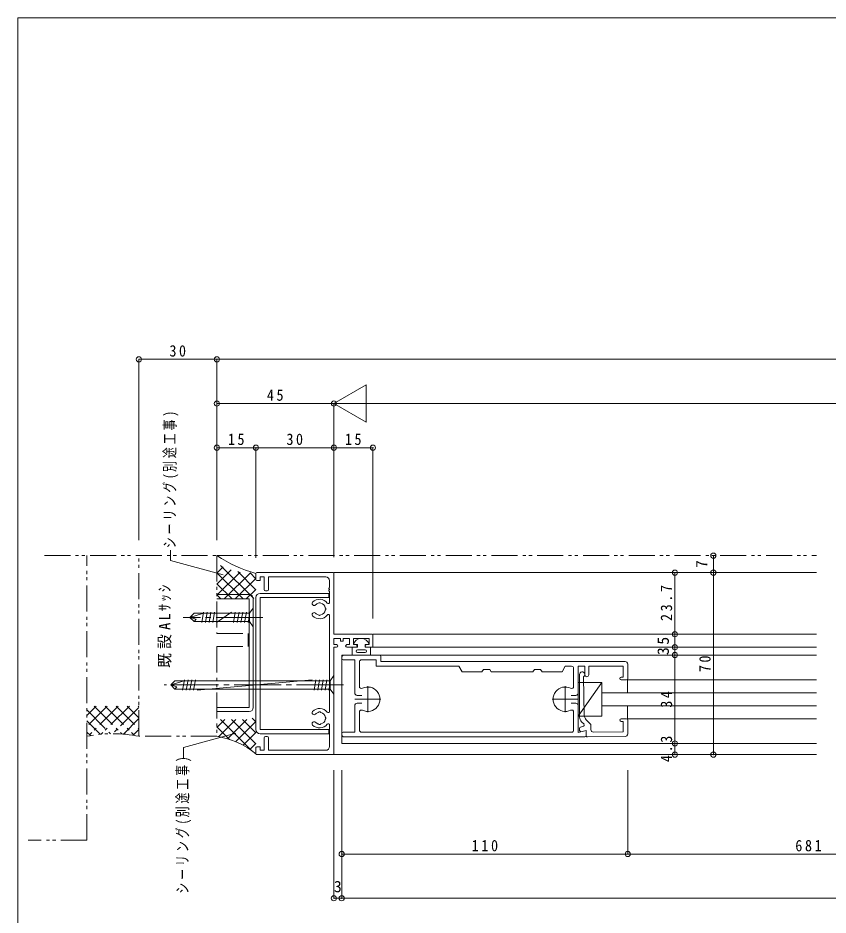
# Model space of a CAD drawing. Units: millimetres at full size, sheet at 1:2. Extents: x -822 to 1661, y -1752 to -1205.
# Drawn here: x 857.6 to 1169.1, y -1550.5 to -1205.4 of the extents above; entities that cross this region are included whole.
import ezdxf
from ezdxf.enums import TextEntityAlignment as Align

# ---------------------------------------------------------------- set-up
doc = ezdxf.new("R2010")
doc.units = ezdxf.units.MM
doc.header["$LTSCALE"] = 2
doc.header["$PDMODE"] = 32
doc.header["$PDSIZE"] = 2
doc.linetypes.add('CHAIN2', pattern=[12, 9, -1, 1, -1])
doc.linetypes.add('DOUBLE_CHAIN1', pattern=[8.8, 5, -1, 0.6, -0.6, 0.6, -1])
for name, color, linetype, lineweight in [('0-0_free', 7, 'Continuous', 15), ('2-9_hojyosenn', 6, 'Continuous', 9), ('2-A_syouji', 7, 'Continuous', 15), ('F-E', 5, 'Continuous', 9)]:
    doc.layers.add(name, color=color, linetype=linetype, lineweight=lineweight)
doc.styles.add('ＭＳ ゴシック', font='')
doc.styles.get('ＭＳ ゴシック').set_extended_font_data('MS Gothic')

# ---------------------------------------------------------------- blocks, each defined once
blk = doc.blocks.new('FBA176n.')
at = {"layer": '0-0_free'}
for p, q in [((0, 1346), (0, 1394)), ((594, 1400), (6, 1400)), ((600, 926), (600, 1394)), ((33, 1340), (6, 1340)), ((63, 1367), (33, 1367)), ((33, 1340), (33, 1367)), ((63, 1270), (63, 1367)), ((537, 1367), (97, 1367)), ((97, 1270), (97, 1367)), ((567, 1286), (567, 1337)), ((73, 1260), (87, 1260)), ((567, 1172.31), (567, 1255.67)), ((486.87, 1168.08), (480, 1163.87)), ((500, 1163.87), (493.13, 1168.08)), ((533.87, 1130), (538.08, 1123.13)), ((538.08, 1116.87), (533.87, 1110)), ((486.87, 1071.92), (480, 1076.13)), ((500, 1076.13), (493.13, 1071.92)), ((567, 332.31), (567, 1067.69)), ((894, 926), (600, 926)), ((900, 920), (900, 826)), ((600, 846), (600, 893)), ((650, 893), (600, 893)), ((620, 846), (600, 846)), ((650, 873), (650, 893)), ((670, 873), (650, 873)), ((720, 893), (670, 893)), ((670, 873), (670, 893)), ((720, 846), (700, 846)), ((720, 846), (720, 893)), ((750, 846), (750, 893)), ((870, 893), (750, 893)), ((770, 846), (750, 846)), ((870, 846), (850, 846)), ((870, 846), (870, 893)), ((600, 6), (600, 826)), ((620, 826), (600, 826)), ((770, 826), (700, 826)), ((900, 826), (850, 826)), ((486.87, 328.08), (480, 323.87)), ((500, 323.87), (493.13, 328.08)), ((533.87, 290), (538.08, 283.13)), ((538.08, 276.87), (533.87, 270)), ((486.87, 231.92), (480, 236.13)), ((500, 236.13), (493.13, 231.92)), ((567, 63), (567, 227.69)), ((73, 140), (87, 140)), ((63, 130), (63, 33)), ((97, 130), (97, 33)), ((0, 54), (0, 6)), ((33, 60), (6, 60)), ((6, 0), (594, 0)), ((33, 60), (33, 33)), ((33, 33), (63, 33)), ((97, 33), (537, 33))]:
    blk.add_line(p, q, dxfattribs=at)
for centre, radius, start, end in [((6, 1394), 6, 90, 180), ((594, 1394), 6, 0, 90), ((6, 1346), 6, 180, 270), ((537, 1337), 30, 0, 90), ((73, 1270), 10, 180, 270), ((87, 1270), 10, 270, 0), ((567, 1280), 6, 90, 246.42182), ((567, 1261.67), 6, 113.57818, 270), ((563, 1270.83), 4, 293.57818, 66.42182), ((490, 1120), 75, 37.9791, 135.52249), ((447.19, 1162.04), 15, 135.52249, 315.52249), ((490, 1120), 45, 102.83959, 135.52249), ((490, 1162.96), 6, 58.51179, 121.48821), ((490, 1120), 45, 12.83959, 77.16041), ((490, 1120), 45, 282.83959, 347.16041), ((532.96, 1120), 6, 328.51179, 31.48821), ((557, 1172.31), 10, 217.9791, 0), ((447.19, 1077.96), 15, 44.47751, 224.47751), ((490, 1120), 75, 224.47751, 322.0209), ((490, 1120), 45, 224.47751, 257.16041), ((490, 1077.04), 6, 238.51179, 301.48821), ((557, 1067.69), 10, 0, 142.0209), ((894, 920), 6, 0, 90), ((620, 836), 10, 270, 90), ((700, 836), 10, 90, 270), ((770, 836), 10, 270, 90), ((850, 836), 10, 90, 270), ((490, 280), 75, 37.9791, 135.52249), ((447.19, 322.04), 15, 135.52249, 315.52249), ((490, 280), 45, 102.83959, 135.52249), ((490, 322.96), 6, 58.51179, 121.48821), ((490, 280), 45, 12.83959, 77.16041), ((532.96, 280), 6, 328.51179, 31.48821), ((557, 332.31), 10, 217.9791, 0), ((447.19, 237.96), 15, 44.47751, 224.47751), ((490, 280), 75, 224.47751, 322.0209), ((490, 280), 45, 224.47751, 257.16041), ((490, 237.04), 6, 238.51179, 301.48821), ((490, 280), 45, 282.83959, 347.16041), ((557, 227.69), 10, 0, 142.0209), ((73, 130), 10, 90, 180), ((87, 130), 10, 0, 90), ((6, 54), 6, 90, 180), ((6, 6), 6, 180, 270), ((537, 63), 30, 270, 0), ((594, 6), 6, 270, 0)]:
    blk.add_arc(centre, radius, start, end, dxfattribs=at)

msp = doc.modelspace()

# ---------------------------------------------------------------- linework, layer by layer
at = {"layer": '2-9_hojyosenn', "color": 2, "linetype": 'DOUBLE_CHAIN1', "lineweight": 15}
for p, q in [((867.705, -1412.271), (934.079, -1412.271)), ((934.079, -1412.271), (934.079, -1442.271)), ((934.079, -1442.271), (946.079, -1442.271)), ((946.079, -1442.271), (946.079, -1447.271)), ((934.079, -1447.271), (934.079, -1481.771)), ((934.079, -1447.271), (946.079, -1447.271))]:
    msp.add_line(p, q, dxfattribs=at)
at = {"layer": '2-9_hojyosenn', "color": 5}
for p, q in [((946.479, -1427.271), (934.079, -1427.271)), ((946.479, -1428.871), (934.079, -1428.871)), ((946.479, -1428.871), (946.479, -1470.671)), ((948.079, -1428.871), (948.079, -1470.671)), ((934.079, -1470.671), (946.479, -1470.671)), ((946.479, -1472.271), (934.079, -1472.271))]:
    msp.add_line(p, q, dxfattribs=at)
at = {"layer": '2-9_hojyosenn'}
for p, q in [((928.869, -1434.437), (923.675, -1436.037)), ((946.579, -1434.437), (925.275, -1434.437)), ((928.94, -1434.037), (928.235, -1438.037)), ((930.351, -1434.037), (929.646, -1438.037)), ((931.762, -1434.037), (931.057, -1438.037)), ((933.173, -1434.037), (932.468, -1438.037)), ((939.751, -1434.037), (933.879, -1438.037)), ((941.162, -1434.037), (940.457, -1438.037)), ((942.573, -1434.037), (941.868, -1438.037)), ((943.984, -1434.037), (943.279, -1438.037)), ((945.395, -1434.037), (944.69, -1438.037)), ((946.579, -1435.327), (946.101, -1438.037)), ((948.079, -1432.437), (946.579, -1434.437)), ((948.079, -1432.437), (948.079, -1439.637)), ((948.079, -1432.837), (948.079, -1439.237)), ((925.275, -1437.637), (923.675, -1436.037)), ((946.579, -1437.637), (948.079, -1439.637)), ((979.079, -1458.421), (977.579, -1460.421)), ((979.079, -1458.421), (979.079, -1465.621)), ((979.079, -1458.821), (979.079, -1465.221)), ((921.52, -1460.421), (916.325, -1462.021)), ((917.925, -1463.621), (916.325, -1462.021)), ((977.579, -1460.421), (917.925, -1460.421)), ((921.59, -1460.021), (920.885, -1464.021)), ((923.001, -1460.021), (922.296, -1464.021)), ((924.412, -1460.021), (923.707, -1464.021)), ((925.823, -1460.021), (925.118, -1464.021)), ((970.751, -1460.021), (926.529, -1464.021)), ((972.162, -1460.021), (971.457, -1464.021)), ((973.573, -1460.021), (972.868, -1464.021)), ((974.984, -1460.021), (974.279, -1464.021)), ((976.395, -1460.021), (975.69, -1464.021)), ((977.579, -1461.311), (977.101, -1464.021)), ((977.579, -1460.421), (977.579, -1463.621)), ((977.579, -1463.621), (917.925, -1463.621)), ((977.579, -1463.621), (979.079, -1465.621))]:
    msp.add_line(p, q, dxfattribs=at)
at = {"layer": '2-9_hojyosenn', "linetype": 'CHAIN2'}
for p, q in [((951.733, -1436.037), (921.088, -1436.037)), ((982.733, -1462.021), (913.738, -1462.021))]:
    msp.add_line(p, q, dxfattribs=at)
at = {"layer": '2-9_hojyosenn', "color": 2, "linetype": 'DOUBLE_CHAIN1', "lineweight": 15}
msp.add_lwpolyline([(934.079, -1481.771), (904.079, -1481.771), (904.079, -1412.271)], dxfattribs=at)
at = {"layer": '2-9_hojyosenn'}
for points in [[(925.275, -1434.437), (923.675, -1436.037), (926.061, -1436.729), (925.275, -1437.637)], [(946.579, -1434.437), (946.579, -1437.637), (925.275, -1437.637)], [(917.925, -1460.421), (916.325, -1462.021), (918.712, -1462.713), (917.925, -1463.621)]]:
    msp.add_lwpolyline(points, dxfattribs=at)
at = {"layer": '2-9_hojyosenn', "color": 5}
for centre, start, end in [((946.479, -1428.871), 0, 90), ((946.479, -1470.671), 270, 0)]:
    msp.add_arc(centre, 1.6, start, end, dxfattribs=at)
at = {"layer": '2-A_syouji', "color": 3, "lineweight": 9}
for p, q in [((904.079, -1336.77), (934.079, -1336.77)), ((904.079, -1336.77), (904.079, -1406.271)), ((934.079, -1336.77), (934.079, -1406.271)), ((934.079, -1336.77), (1562.402, -1336.77)), ((979.079, -1353.77), (991.53, -1346.582)), ((991.53, -1360.959), (991.53, -1346.582)), ((934.079, -1353.77), (979.079, -1353.77)), ((979.079, -1353.77), (979.079, -1412.821)), ((979.079, -1353.77), (1560.402, -1353.77)), ((979.079, -1353.77), (991.53, -1360.959)), ((934.079, -1370.77), (949.079, -1370.77)), ((949.079, -1370.77), (949.079, -1413.121)), ((949.079, -1370.77), (979.079, -1370.77)), ((979.079, -1370.77), (994.079, -1370.77)), ((994.079, -1370.77), (994.079, -1436.521)), ((1125.013, -1418.821), (1125.013, -1412.271)), ((1110.203, -1442.521), (1110.203, -1418.821)), ((1125.013, -1488.821), (1125.013, -1418.821)), ((1110.203, -1447.521), (1110.203, -1442.521)), ((1110.203, -1450.521), (1110.203, -1447.521)), ((1110.203, -1484.521), (1110.203, -1450.521)), ((1110.203, -1488.821), (1110.203, -1484.521)), ((979.079, -1544.076), (979.079, -1494.821)), ((982.079, -1544.076), (982.079, -1494.821)), ((1092.079, -1527.076), (1092.079, -1494.821)), ((982.079, -1527.076), (1092.079, -1527.076)), ((1092.079, -1527.076), (1230.983, -1527.076)), ((979.079, -1544.076), (982.079, -1544.076)), ((982.079, -1544.076), (1569.402, -1544.076))]:
    msp.add_line(p, q, dxfattribs=at)
at = {"layer": '2-A_syouji', "color": 134, "lineweight": 9}
for p, q in [((916.259, -1414.187), (916.259, -1410.161)), ((936.493, -1419.609), (916.259, -1414.187))]:
    msp.add_line(p, q, dxfattribs=at)
at = {"layer": '2-A_syouji', "color": 2, "linetype": 'DOUBLE_CHAIN1'}
for q in [(884.079, -1412.271), (861.43, -1521.771)]:
    msp.add_line((884.079, -1521.771), q, dxfattribs=at)
at = {"layer": '2-A_syouji', "color": 4, "linetype": 'DOUBLE_CHAIN1', "lineweight": 5}
for p, q in [((934.079, -1412.271), (1164.73, -1412.271)), ((887.67, -1470.136), (884.079, -1473.727)), ((891.913, -1470.136), (884.079, -1477.97)), ((884.079, -1471.642), (893.213, -1480.776)), ((896.156, -1470.136), (884.629, -1481.663)), ((886.816, -1470.136), (897.569, -1480.889)), ((900.398, -1470.136), (889.563, -1480.971)), ((891.059, -1470.136), (902.379, -1481.457)), ((904.079, -1470.698), (894.009, -1480.768)), ((895.301, -1470.136), (904.079, -1478.915)), ((899.544, -1470.136), (904.079, -1474.672)), ((903.786, -1470.136), (904.079, -1470.429)), ((884.079, -1475.885), (889.2, -1481.005)), ((904.079, -1474.94), (898.091, -1480.928)), ((884.079, -1480.128), (885.462, -1481.511)), ((904.079, -1479.183), (901.886, -1481.377))]:
    msp.add_line(p, q, dxfattribs=at)
at = {"layer": '2-A_syouji', "color": 4, "lineweight": 5}
for p, q in [((936.529, -1416.594), (934.079, -1419.044)), ((939.582, -1417.784), (934.079, -1423.286)), ((935.503, -1416.084), (948.241, -1428.821)), ((943.011, -1418.597), (934.079, -1427.529)), ((934.079, -1418.902), (943.998, -1428.821)), ((946.937, -1418.914), (937.03, -1428.821)), ((949.079, -1421.014), (941.273, -1428.821)), ((942.093, -1418.43), (949.079, -1425.417)), ((946.819, -1418.914), (949.079, -1421.174)), ((979.079, -1418.821), (1164.73, -1418.821)), ((934.079, -1423.145), (939.755, -1428.821)), ((934.079, -1427.388), (935.513, -1428.821)), ((949.079, -1425.257), (945.515, -1428.821)), ((994.079, -1442.521), (1164.73, -1442.521)), ((991.079, -1447.521), (1164.73, -1447.521)), ((982.079, -1450.521), (982.079, -1484.521)), ((982.079, -1450.521), (1164.73, -1450.521)), ((1091.939, -1460.021), (1164.73, -1460.021)), ((934.079, -1478.335), (937.143, -1475.271)), ((934.762, -1481.895), (941.386, -1475.271)), ((947.416, -1487.269), (935.418, -1475.271)), ((938.402, -1482.497), (945.629, -1475.271)), ((949.079, -1484.689), (939.661, -1475.271)), ((941.275, -1483.867), (949.079, -1476.063)), ((949.079, -1480.447), (943.903, -1475.271)), ((949.079, -1476.204), (947.646, -1474.771)), ((1091.939, -1475.021), (1164.73, -1475.021)), ((938.869, -1482.964), (934.079, -1478.175)), ((944.143, -1485.242), (949.079, -1480.305)), ((946.789, -1486.838), (949.079, -1484.548)), ((982.079, -1484.521), (1164.73, -1484.521)), ((979.079, -1488.821), (1164.73, -1488.821))]:
    msp.add_line(p, q, dxfattribs=at)
at = {"layer": '2-A_syouji', "color": 5, "lineweight": 9}
for p, q in [((949.079, -1428.421), (949.079, -1479.221)), ((950.679, -1426.821), (977.079, -1426.821)), ((950.679, -1428.421), (950.679, -1479.221)), ((977.079, -1428.421), (950.679, -1428.421)), ((977.079, -1426.821), (977.079, -1428.421)), ((977.079, -1479.221), (950.679, -1479.221)), ((977.079, -1479.221), (977.079, -1480.821)), ((977.079, -1480.821), (950.679, -1480.821))]:
    msp.add_line(p, q, dxfattribs=at)
at = {"layer": '2-A_syouji'}
for p, q in [((988.087, -1447.521), (985.887, -1447.521)), ((986.087, -1447.521), (986.087, -1450.521)), ((986.587, -1446.521), (988.087, -1446.521)), ((988.087, -1446.521), (988.087, -1447.521)), ((988.087, -1448.521), (991.087, -1448.521)), ((991.087, -1446.521), (991.087, -1447.521)), ((991.087, -1446.521), (992.592, -1446.521)), ((994.087, -1447.521), (991.087, -1447.521)), ((993.087, -1447.521), (993.087, -1450.521)), ((982.579, -1452.321), (987.079, -1452.321)), ((987.079, -1452.321), (987.079, -1465.021)), ((988.087, -1449.521), (991.087, -1449.521)), ((997.079, -1453.021), (997.079, -1451.021)), ((988.879, -1453.121), (988.879, -1462.581)), ((995.279, -1454.821), (1027.079, -1454.821)), ((997.079, -1453.021), (1091.079, -1453.021)), ((1028.339, -1457.021), (1027.079, -1454.821)), ((1036.579, -1456.021), (1038.999, -1456.021)), ((1038.999, -1456.021), (1039.579, -1457.021)), ((1056.159, -1456.021), (1055.579, -1457.021)), ((1056.159, -1456.021), (1058.579, -1456.021)), ((1059.159, -1457.021), (1058.579, -1456.021)), ((1068.079, -1454.821), (1066.799, -1457.021)), ((1068.079, -1454.821), (1070.479, -1454.821)), ((1071.279, -1455.621), (1071.279, -1462.581)), ((1073.079, -1480.321), (1073.079, -1454.821)), ((1075.579, -1454.821), (1073.079, -1454.821)), ((1075.579, -1458.061), (1075.579, -1454.821)), ((1077.079, -1458.061), (1077.079, -1454.821)), ((1077.079, -1454.821), (1090.279, -1454.821)), ((1090.279, -1459.021), (1090.279, -1454.821)), ((1092.079, -1459.521), (1092.079, -1454.021)), ((1039.579, -1457.021), (1055.579, -1457.021)), ((1059.159, -1457.021), (1066.799, -1457.021)), ((1073.579, -1458.021), (1073.579, -1474.381)), ((1075.079, -1458.881), (1075.359, -1473.661)), ((1089.579, -1459.021), (1090.279, -1459.021)), ((1073.079, -1461.021), (1082.079, -1461.021)), ((1082.079, -1461.021), (1073.079, -1474.021)), ((1082.079, -1474.021), (1082.079, -1461.021)), ((1089.579, -1460.021), (1091.579, -1460.021)), ((1091.939, -1460.021), (1091.939, -1465.021)), ((989.839, -1466.021), (988.079, -1466.021)), ((1072.079, -1466.021), (1070.319, -1466.021)), ((989.839, -1469.021), (988.079, -1469.021)), ((1072.079, -1469.021), (1070.319, -1469.021)), ((1091.939, -1475.021), (1091.939, -1470.021)), ((988.879, -1479.421), (988.879, -1472.461)), ((1071.279, -1479.421), (1071.279, -1472.461)), ((1073.079, -1474.021), (1082.079, -1474.021)), ((1074.319, -1476.161), (1075.259, -1477.101)), ((1077.879, -1477.181), (1076.099, -1475.381)), ((1089.579, -1475.021), (1091.579, -1475.021)), ((1090.279, -1476.021), (1089.579, -1476.021)), ((1090.279, -1480.041), (1090.279, -1476.021)), ((1092.079, -1480.841), (1092.079, -1475.521)), ((989.679, -1480.221), (1070.479, -1480.221)), ((1076.079, -1479.521), (1073.079, -1480.321)), ((1073.579, -1479.521), (1073.579, -1478.701)), ((1074.099, -1480.041), (1073.579, -1479.521)), ((1075.039, -1477.941), (1073.939, -1478.221)), ((1076.079, -1479.521), (1074.099, -1480.041)), ((1076.079, -1479.521), (1076.079, -1481.521)), ((1077.879, -1477.221), (1077.879, -1479.181)), ((1090.279, -1480.041), (1078.899, -1480.181)), ((983.079, -1482.021), (1075.579, -1482.021)), ((1091.099, -1481.841), (1076.579, -1482.021))]:
    msp.add_line(p, q, dxfattribs=at)
at = {"layer": '2-A_syouji', "linetype": 'CHAIN2'}
for p, q in [((992.079, -1462.521), (992.079, -1472.521)), ((1068.079, -1462.521), (1068.079, -1472.521)), ((997.079, -1467.521), (987.079, -1467.521)), ((1073.079, -1467.521), (1063.079, -1467.521))]:
    msp.add_line(p, q, dxfattribs=at)
at = {"layer": '2-A_syouji', "color": 1, "lineweight": 9}
for p, q in [((1164.73, -1465.021), (1082.079, -1465.021)), ((1164.73, -1470.021), (1082.079, -1470.021))]:
    msp.add_line(p, q, dxfattribs=at)
at = {"layer": '2-A_syouji'}
for points in [[(995.279, -1454.821), (995.279, -1452.321), (989.679, -1452.321)], [(1028.339, -1457.021), (1035.999, -1457.021), (1036.579, -1456.021)], [(987.079, -1470.021), (987.079, -1480.221), (982.579, -1480.221)]]:
    msp.add_lwpolyline(points, dxfattribs=at)
at = {"layer": '2-A_syouji', "color": 134, "lineweight": 9}
msp.add_lwpolyline([(941.404, -1480.631), (921.169, -1486.053), (921.169, -1490.08)], dxfattribs=at)
at = {"layer": '2-A_syouji', "color": 4, "lineweight": 5}
for centre, radius, start, end in [((962.915, -1368.974), 52.02, 236.33574, 254.57506), ((928.592, -1514.006), 32.699, 51.20498, 80.33953)]:
    msp.add_arc(centre, radius, start, end, dxfattribs=at)
at = {"layer": '2-A_syouji', "color": 5, "lineweight": 9}
for centre, start, end in [((950.679, -1428.421), 90, 180), ((950.679, -1479.221), 180, 270)]:
    msp.add_arc(centre, 1.6, start, end, dxfattribs=at)
at = {"layer": '2-A_syouji'}
for centre, radius, start, end in [((989.587, -1447.201), 3.08, 12.68, 167.32), ((988.087, -1449.021), 0.5, 90, 180), ((988.087, -1449.021), 0.5, 180, 270), ((991.087, -1449.021), 0.5, 0, 90), ((991.087, -1449.021), 0.5, 270, 0), ((983.079, -1451.521), 1, 90, 180), ((982.579, -1451.821), 0.5, 180, 270), ((989.679, -1453.121), 0.8, 90, 180), ((996.579, -1451.021), 0.5, 0, 90), ((1070.479, -1455.621), 0.8, 0, 90), ((1091.079, -1454.021), 1, 0, 90), ((1074.579, -1458.021), 1, 300, 180), ((1076.339, -1458.081), 0.76, 180, 0), ((1089.579, -1459.521), 0.5, 90, 270), ((1091.579, -1459.521), 0.5, 270, 0), ((989.679, -1462.581), 0.8, 180, 295.87), ((992.079, -1467.521), 4.7, 244.13, 115.87), ((1068.079, -1467.521), 4.7, 64.13, 295.87), ((1070.479, -1462.581), 0.8, 244.13, 0), ((988.079, -1465.021), 1, 180, 270), ((1072.079, -1465.021), 1, 270, 0), ((988.079, -1470.021), 1, 90, 180), ((1072.079, -1470.021), 1, 0, 90), ((989.679, -1472.461), 0.8, 64.13, 180), ((1070.479, -1472.461), 0.8, 0, 115.87), ((1076.079, -1474.381), 2.5, 180, 225), ((1077.859, -1473.621), 2.5, 181.09, 225), ((1089.579, -1475.521), 0.5, 90, 270), ((1091.579, -1475.521), 0.5, 0, 90), ((982.579, -1480.721), 0.5, 90, 180), ((989.679, -1479.421), 0.8, 180, 270), ((1070.479, -1479.421), 0.8, 270, 0), ((1074.079, -1478.721), 0.5, 105, 180), ((1074.899, -1477.461), 0.5, 285, 45), ((1078.879, -1479.181), 1, 180, 270.72), ((983.079, -1481.021), 1, 180, 270), ((1075.579, -1481.521), 0.5, 270, 0), ((1076.579, -1481.521), 0.5, 180, 270.72), ((1091.079, -1480.841), 1, 270.72, 0)]:
    msp.add_arc(centre, radius, start, end, dxfattribs=at)
at = {"layer": '2-A_syouji', "color": 4, "linetype": 'DOUBLE_CHAIN1', "lineweight": 5}
msp.add_arc((894.079, -1531.148), 50.38, 78.55125, 101.44873, dxfattribs=at)
at = {"layer": '2-A_syouji', "color": 5}
for p in [(904.079, -1336.77), (934.079, -1336.77), (934.079, -1353.77), (979.079, -1353.77), (934.079, -1370.77), (949.079, -1370.77), (979.079, -1370.77), (994.079, -1370.77), (1125.013, -1412.271), (1110.203, -1418.821), (1125.013, -1418.821), (1110.203, -1442.521), (1110.203, -1447.521), (1110.203, -1450.521), (1110.203, -1484.521), (1110.203, -1488.821), (1125.013, -1488.821), (982.079, -1527.076), (1092.079, -1527.076), (979.079, -1544.076), (982.079, -1544.076)]:
    msp.add_point(p, dxfattribs=at)
at = {"layer": 'F-E'}
for p, q in [((857.556, -1751.772), (857.556, -1205.448)), ((857.556, -1205.448), (1641.556, -1205.448))]:
    msp.add_line(p, q, dxfattribs=at)

# ---------------------------------------------------------------- block references
at = {"layer": '2-A_syouji', "xscale": 0.05, "yscale": 0.05}
msp.add_blockref('FBA176n.', (949.079, -1488.821), dxfattribs=at)

# ---------------------------------------------------------------- texts
at = {"layer": '2-A_syouji', "style": 'ＭＳ ゴシック'}
for s, p in [('7', (1124.013, -1417.046)), ('5', (1109.203, -1446.521)), ('3', (1109.203, -1450.521))]:
    msp.add_text(s, height=4.399, rotation=90, dxfattribs=at).set_placement(p, align=Align.BOTTOM_LEFT)
msp.add_text('3', height=4.399, dxfattribs=at).set_placement((979.079, -1543.076), align=Align.BOTTOM_LEFT)
at = {"layer": '2-A_syouji', "char_height": 4.399, "attachment_point": 7, "style": 'ＭＳ ゴシック'}
for s, insert in [('\\T1.36;\\W0.9;30', (915.829, -1335.77)), ('\\T1.36;\\W0.9;45', (953.329, -1352.77)), ('\\T1.36;\\W0.9;15', (938.329, -1369.77)), ('\\T1.36;\\W0.9;30', (960.829, -1369.77)), ('\\T1.36;\\W0.9;15', (983.329, -1369.77)), ('\\T1.38;\\W0.9;110', (1032.079, -1526.076)), ('\\T1.38;\\W0.9;681', (1156.531, -1526.076))]:
    msp.add_mtext(s, dxfattribs=dict(at, insert=insert))
at = {"layer": '2-A_syouji', "char_height": 4.399, "attachment_point": 7, "rotation": 90, "style": 'ＭＳ ゴシック'}
for s, insert in [('\\T1.27;\\W0.7;シーリング(別途工事)', (919.299, -1409.426)), ('\\T1.28;\\W0.95;既設ALｻｯｼ', (916.67, -1455.478)), ('\\T1.38;\\W0.9;23.7', (1109.203, -1437.421)), ('\\T1.36;\\W0.9;70', (1124.013, -1457.071)), ('\\T1.36;\\W0.9;34', (1109.203, -1470.771)), ('\\T1.38;\\W0.9;4.3', (1109.203, -1491.671)), ('\\T1.27;\\W0.7;シーリング(別途工事)', (924.21, -1542.315))]:
    msp.add_mtext(s, dxfattribs=dict(at, insert=insert))

doc.saveas('drawing.dxf')
